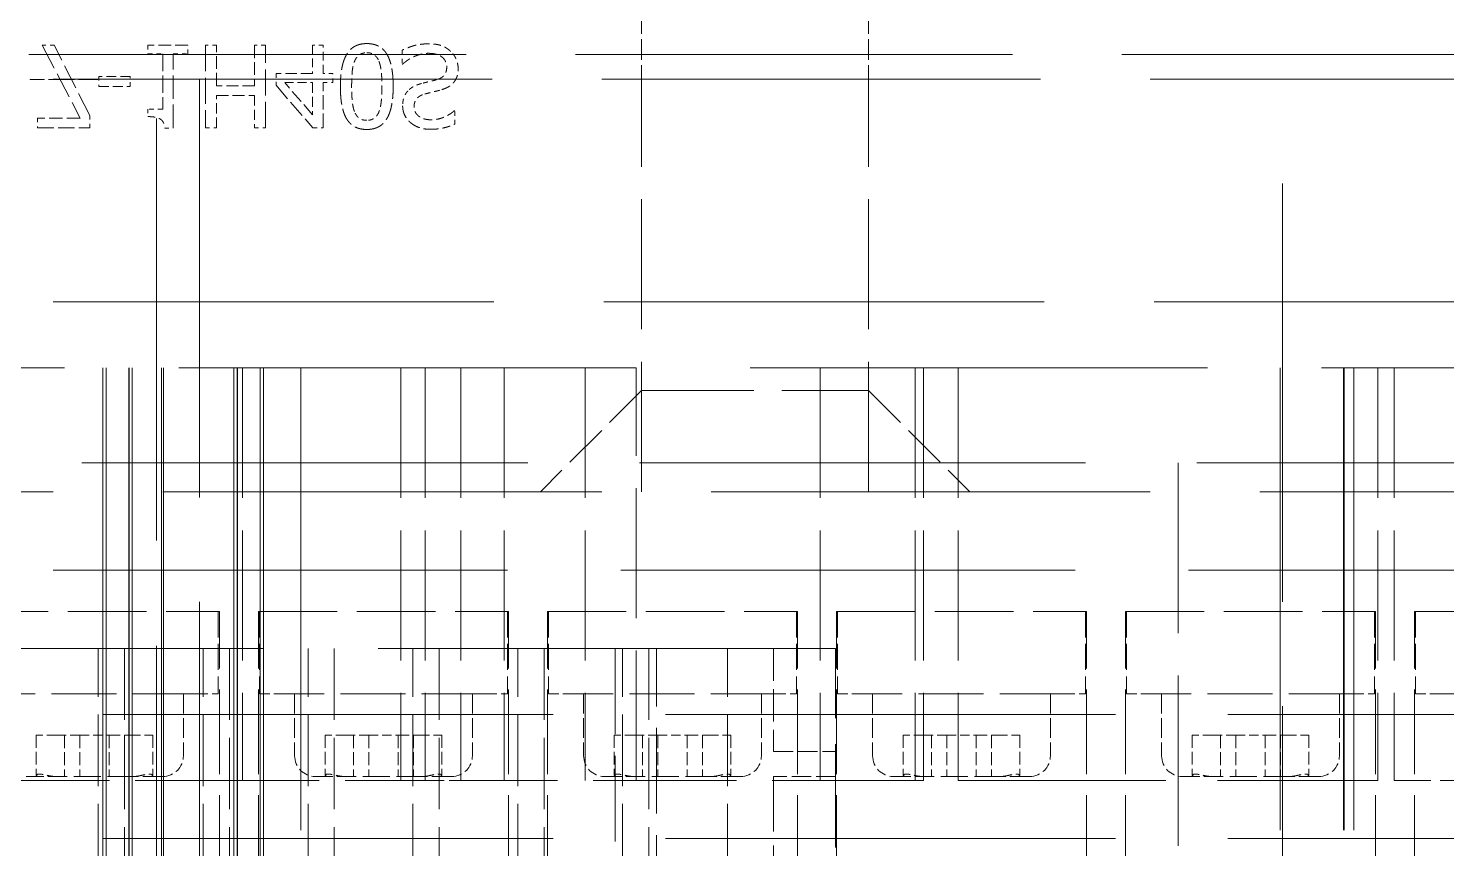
# Model space of a CAD drawing. Header units: millimetres. Extents: x 0 to 5945, y 0 to 4205.
# Drawn here: x 1748.27 to 1782.63, y 2274.71 to 2294.59 of the extents above; entities that cross this region are included whole.
import ezdxf

# ---------------------------------------------------------------- set-up
doc = ezdxf.new("R2010")
doc.units = ezdxf.units.MM
doc.header["$LTSCALE"] = 5
doc.linetypes.add('DASHED', pattern=[0.2067, 0.1654, -0.0413])
doc.layers.add('가려진 것(ISO)', color=2, linetype='DASHED', lineweight=18)

msp = doc.modelspace()

# ---------------------------------------------------------------- linework, layer by layer
at = {"layer": '가려진 것(ISO)', "ltscale": 12.363597}
msp.add_line((1751.376, 2317.957), (1751.376, 2202.957), dxfattribs=at)
at = {"layer": '가려진 것(ISO)', "ltscale": 0.609403}
for p, q in [((1763.126, 2294.957), (1763.126, 2293.357)), ((1768.626, 2294.957), (1768.626, 2293.357))]:
    msp.add_line(p, q, dxfattribs=at)
at = {"layer": '가려진 것(ISO)', "ltscale": 0.108563}
msp.add_line((1748.899, 2294.177), (1748.613, 2294.177), dxfattribs=at)
at = {"layer": '가려진 것(ISO)', "ltscale": 0.757076}
msp.add_line((1748.613, 2294.177), (1749.528, 2292.412), dxfattribs=at)
at = {"layer": '가려진 것(ISO)', "ltscale": 0.726646}
msp.add_line((1749.764, 2292.477), (1748.899, 2294.177), dxfattribs=at)
at = {"layer": '가려진 것(ISO)', "ltscale": 0.371578}
msp.add_line((1752.14, 2294.177), (1751.165, 2294.177), dxfattribs=at)
at = {"layer": '가려진 것(ISO)', "ltscale": 0.077693}
for p, q in [((1751.165, 2294.177), (1751.165, 2293.973)), ((1752.14, 2293.973), (1752.14, 2294.177))]:
    msp.add_line(p, q, dxfattribs=at)
at = {"layer": '가려진 것(ISO)', "ltscale": 0.761779}
for p, q in [((1752.565, 2294.177), (1752.565, 2292.177)), ((1754.017, 2292.177), (1754.017, 2294.177)), ((1752.876, 2280.457), (1752.876, 2278.457)), ((1753.876, 2280.457), (1753.876, 2278.457)), ((1759.876, 2280.457), (1759.876, 2278.457)), ((1760.876, 2280.457), (1760.876, 2278.457)), ((1766.876, 2280.457), (1766.876, 2278.457)), ((1767.876, 2280.457), (1767.876, 2278.457)), ((1773.876, 2280.457), (1773.876, 2278.457)), ((1774.876, 2280.457), (1774.876, 2278.457)), ((1780.876, 2280.457), (1780.876, 2278.457)), ((1781.876, 2280.457), (1781.876, 2278.457))]:
    msp.add_line(p, q, dxfattribs=at)
at = {"layer": '가려진 것(ISO)', "ltscale": 0.101155}
for p, q in [((1752.831, 2294.177), (1752.565, 2294.177)), ((1754.017, 2294.177), (1753.751, 2294.177)), ((1752.565, 2292.177), (1752.831, 2292.177)), ((1753.751, 2292.177), (1754.017, 2292.177))]:
    msp.add_line(p, q, dxfattribs=at)
at = {"layer": '가려진 것(ISO)', "ltscale": 0.372813}
for p, q in [((1752.831, 2293.198), (1752.831, 2294.177)), ((1753.751, 2294.177), (1753.751, 2293.198))]:
    msp.add_line(p, q, dxfattribs=at)
at = {"layer": '가려진 것(ISO)', "ltscale": 0.098068}
msp.add_line((1755.414, 2294.177), (1755.156, 2294.177), dxfattribs=at)
at = {"layer": '가려진 것(ISO)', "ltscale": 0.26168}
for p, q in [((1755.156, 2294.177), (1755.156, 2293.49)), ((1755.414, 2293.49), (1755.414, 2294.177))]:
    msp.add_line(p, q, dxfattribs=at)
at = {"layer": '가려진 것(ISO)', "ltscale": 0.127086}
msp.add_line((1757.325, 2294.057), (1757.325, 2293.723), dxfattribs=at)
at = {"layer": '가려진 것(ISO)', "ltscale": 12.806284}
msp.add_line((1668.876, 2293.957), (1893.876, 2293.957), dxfattribs=at)
at = {"layer": '가려진 것(ISO)', "ltscale": 0.138199}
for p, q in [((1751.165, 2293.973), (1751.528, 2293.973)), ((1751.528, 2292.633), (1751.165, 2292.633))]:
    msp.add_line(p, q, dxfattribs=at)
at = {"layer": '가려진 것(ISO)', "ltscale": 0.510495}
msp.add_line((1751.528, 2293.973), (1751.528, 2292.633), dxfattribs=at)
at = {"layer": '가려진 것(ISO)', "ltscale": 0.686455}
msp.add_line((1751.785, 2292.171), (1751.785, 2293.973), dxfattribs=at)
at = {"layer": '가려진 것(ISO)', "ltscale": 0.135112}
msp.add_line((1751.785, 2293.973), (1752.14, 2293.973), dxfattribs=at)
at = {"layer": '가려진 것(ISO)', "ltscale": 0.007309}
for p, q in [((1757.325, 2293.723), (1757.344, 2293.723)), ((1758.607, 2292.589), (1758.588, 2292.589))]:
    msp.add_line(p, q, dxfattribs=at)
at = {"layer": '가려진 것(ISO)', "ltscale": 12.855069}
for p, q in [((1655.876, 2293.357), (1841.876, 2293.357)), ((1655.876, 2293.357), (1841.876, 2293.357)), ((1841.876, 2283.357), (1655.876, 2283.357))]:
    msp.add_line(p, q, dxfattribs=at)
at = {"layer": '가려진 것(ISO)', "ltscale": 0.003709}
for p, q in [((1748.319, 2293.357), (1748.319, 2293.347)), ((1748.349, 2293.357), (1748.349, 2293.347)), ((1748.625, 2293.357), (1748.625, 2293.347)), ((1748.656, 2293.357), (1748.656, 2293.347)), ((1748.925, 2293.357), (1748.925, 2293.347)), ((1748.957, 2293.357), (1748.957, 2293.347)), ((1749.489, 2293.357), (1749.489, 2293.347)), ((1749.517, 2293.357), (1749.517, 2293.347)), ((1749.63, 2293.357), (1749.63, 2293.347)), ((1749.834, 2293.357), (1749.834, 2293.347)), ((1749.955, 2293.357), (1749.955, 2293.347))]:
    msp.add_line(p, q, dxfattribs=at)
at = {"layer": '가려진 것(ISO)', "ltscale": 0.011612}
msp.add_line((1748.349, 2293.347), (1748.319, 2293.347), dxfattribs=at)
at = {"layer": '가려진 것(ISO)', "ltscale": 0.092511}
for p, q in [((1749.985, 2293.423), (1749.985, 2293.18)), ((1750.742, 2293.18), (1750.742, 2293.423))]:
    msp.add_line(p, q, dxfattribs=at)
at = {"layer": '가려진 것(ISO)', "ltscale": 0.288228}
for p, q in [((1750.742, 2293.423), (1749.985, 2293.423)), ((1749.985, 2293.18), (1750.742, 2293.18))]:
    msp.add_line(p, q, dxfattribs=at)
at = {"layer": '가려진 것(ISO)', "ltscale": 12.256087}
for p, q in [((1752.423, 2293.357), (1752.423, 2255.357)), ((1778.653, 2255.357), (1778.653, 2293.357))]:
    msp.add_line(p, q, dxfattribs=at)
at = {"layer": '가려진 것(ISO)', "ltscale": 0.336386}
msp.add_line((1755.156, 2293.49), (1754.273, 2293.49), dxfattribs=at)
at = {"layer": '가려진 것(ISO)', "ltscale": 0.107329}
msp.add_line((1754.273, 2293.49), (1754.273, 2293.208), dxfattribs=at)
at = {"layer": '가려진 것(ISO)', "ltscale": 0.090659}
for p, q in [((1755.652, 2293.49), (1755.414, 2293.49)), ((1755.414, 2293.274), (1755.652, 2293.274))]:
    msp.add_line(p, q, dxfattribs=at)
at = {"layer": '가려진 것(ISO)', "ltscale": 0.082015}
msp.add_line((1755.652, 2293.274), (1755.652, 2293.49), dxfattribs=at)
at = {"layer": '가려진 것(ISO)', "ltscale": 3.809293}
for p, q in [((1763.126, 2283.357), (1763.126, 2293.357)), ((1768.626, 2283.357), (1768.626, 2293.357)), ((1753.464, 2286.357), (1753.464, 2276.357)), ((1757.296, 2286.357), (1757.296, 2276.357)), ((1757.883, 2286.357), (1757.883, 2276.357)), ((1758.753, 2286.357), (1758.753, 2276.357)), ((1759.796, 2286.357), (1759.796, 2276.357)), ((1761.759, 2286.357), (1761.759, 2276.357)), ((1762.994, 2276.357), (1762.994, 2286.357)), ((1767.456, 2286.357), (1767.456, 2276.357)), ((1769.753, 2286.357), (1769.753, 2276.357)), ((1769.956, 2286.357), (1769.956, 2276.357)), ((1770.796, 2286.357), (1770.796, 2276.357)), ((1780.956, 2286.357), (1780.956, 2276.357)), ((1781.357, 2286.357), (1781.357, 2276.357))]:
    msp.add_line(p, q, dxfattribs=at)
at = {"layer": '가려진 것(ISO)', "ltscale": 0.350586}
for p, q in [((1753.751, 2293.198), (1752.831, 2293.198)), ((1752.831, 2292.962), (1753.751, 2292.962))]:
    msp.add_line(p, q, dxfattribs=at)
at = {"layer": '가려진 것(ISO)', "ltscale": 0.519842}
msp.add_line((1754.273, 2293.208), (1755.168, 2292.177), dxfattribs=at)
at = {"layer": '가려진 것(ISO)', "ltscale": 0.392596}
msp.add_line((1755.156, 2292.493), (1754.484, 2293.274), dxfattribs=at)
at = {"layer": '가려진 것(ISO)', "ltscale": 0.256123}
msp.add_line((1754.484, 2293.274), (1755.156, 2293.274), dxfattribs=at)
at = {"layer": '가려진 것(ISO)', "ltscale": 0.29749}
msp.add_line((1755.156, 2293.274), (1755.156, 2292.493), dxfattribs=at)
at = {"layer": '가려진 것(ISO)', "ltscale": 0.417884}
msp.add_line((1755.414, 2292.177), (1755.414, 2293.274), dxfattribs=at)
at = {"layer": '가려진 것(ISO)', "ltscale": 0.069667}
msp.add_line((1751.165, 2292.633), (1751.165, 2292.449), dxfattribs=at)
at = {"layer": '가려진 것(ISO)', "ltscale": 0.298724}
for p, q in [((1752.831, 2292.177), (1752.831, 2292.962)), ((1753.751, 2292.962), (1753.751, 2292.177))]:
    msp.add_line(p, q, dxfattribs=at)
at = {"layer": '가려진 것(ISO)', "ltscale": 0.393187}
msp.add_line((1749.528, 2292.412), (1748.495, 2292.412), dxfattribs=at)
at = {"layer": '가려진 것(ISO)', "ltscale": 0.089424}
msp.add_line((1748.495, 2292.412), (1748.495, 2292.177), dxfattribs=at)
at = {"layer": '가려진 것(ISO)', "ltscale": 0.11412}
msp.add_line((1749.764, 2292.177), (1749.764, 2292.477), dxfattribs=at)
at = {"layer": '가려진 것(ISO)', "ltscale": 0.120912}
msp.add_line((1758.607, 2292.271), (1758.607, 2292.589), dxfattribs=at)
at = {"layer": '가려진 것(ISO)', "ltscale": 0.483329}
msp.add_line((1748.495, 2292.177), (1749.764, 2292.177), dxfattribs=at)
at = {"layer": '가려진 것(ISO)', "ltscale": 0.078928}
msp.add_line((1751.578, 2292.171), (1751.785, 2292.171), dxfattribs=at)
at = {"layer": '가려진 것(ISO)', "ltscale": 0.093746}
msp.add_line((1755.168, 2292.177), (1755.414, 2292.177), dxfattribs=at)
at = {"layer": '가려진 것(ISO)', "ltscale": 12.901145}
msp.add_line((1668.876, 2287.957), (1828.876, 2287.957), dxfattribs=at)
at = {"layer": '가려진 것(ISO)', "ltscale": 13.391761}
msp.add_line((1668.876, 2286.357), (1807.28, 2286.357), dxfattribs=at)
at = {"layer": '가려진 것(ISO)', "ltscale": 15.481374}
for p, q in [((1750.078, 2286.357), (1750.078, 2254.357)), ((1750.158, 2286.357), (1750.158, 2254.357)), ((1750.708, 2286.357), (1750.708, 2254.357)), ((1750.713, 2286.357), (1750.713, 2254.357)), ((1750.793, 2286.357), (1750.793, 2254.357)), ((1751.498, 2286.357), (1751.498, 2254.357)), ((1751.548, 2286.357), (1751.548, 2254.357)), ((1753.253, 2286.357), (1753.253, 2254.357)), ((1753.333, 2286.357), (1753.333, 2254.357)), ((1753.337, 2286.357), (1753.337, 2254.357)), ((1753.887, 2286.357), (1753.887, 2254.357)), ((1753.888, 2286.357), (1753.888, 2254.357)), ((1753.968, 2286.357), (1753.968, 2254.357))]:
    msp.add_line(p, q, dxfattribs=at)
at = {"layer": '가려진 것(ISO)', "ltscale": 13.546203}
for p, q in [((1754.877, 2286.357), (1754.877, 2258.357)), ((1778.591, 2286.357), (1778.591, 2258.357)), ((1780.132, 2286.357), (1780.132, 2258.357)), ((1780.147, 2286.357), (1780.147, 2258.357)), ((1780.375, 2286.357), (1780.375, 2258.357))]:
    msp.add_line(p, q, dxfattribs=at)
at = {"layer": '가려진 것(ISO)', "ltscale": 1.319787}
for p, q in [((1763.126, 2285.807), (1760.676, 2283.357)), ((1768.626, 2285.807), (1771.076, 2283.357))]:
    msp.add_line(p, q, dxfattribs=at)
at = {"layer": '가려진 것(ISO)', "ltscale": 3.290979}
msp.add_line((1763.126, 2285.807), (1768.626, 2285.807), dxfattribs=at)
at = {"layer": '가려진 것(ISO)', "ltscale": 13.062409}
msp.add_line((1814.376, 2284.057), (1665.876, 2284.057), dxfattribs=at)
at = {"layer": '가려진 것(ISO)', "ltscale": 4.989824}
msp.add_line((1776.126, 2284.057), (1776.126, 2270.958), dxfattribs=at)
at = {"layer": '가려진 것(ISO)', "ltscale": 13.304306}
msp.add_line((1666.376, 2281.457), (1831.376, 2281.457), dxfattribs=at)
at = {"layer": '가려진 것(ISO)', "ltscale": 2.304583}
for p, q in [((1746.851, 2280.457), (1752.901, 2280.457)), ((1753.851, 2280.457), (1759.901, 2280.457)), ((1760.851, 2280.457), (1766.901, 2280.457)), ((1767.851, 2280.457), (1773.901, 2280.457)), ((1774.851, 2280.457), (1780.901, 2280.457)), ((1781.851, 2280.457), (1787.901, 2280.457))]:
    msp.add_line(p, q, dxfattribs=at)
at = {"layer": '가려진 것(ISO)', "ltscale": 2.476006}
for p, q in [((1752.901, 2273.957), (1752.901, 2280.457)), ((1753.851, 2273.957), (1753.851, 2280.457)), ((1759.901, 2273.957), (1759.901, 2280.457)), ((1760.851, 2273.957), (1760.851, 2280.457)), ((1766.901, 2273.957), (1766.901, 2280.457)), ((1767.851, 2273.957), (1767.851, 2280.457)), ((1773.901, 2273.957), (1773.901, 2280.457)), ((1774.851, 2273.957), (1774.851, 2280.457)), ((1780.901, 2273.957), (1780.901, 2280.457)), ((1781.851, 2273.957), (1781.851, 2280.457))]:
    msp.add_line(p, q, dxfattribs=at)
at = {"layer": '가려진 것(ISO)', "ltscale": 13.401064}
msp.add_line((1767.826, 2279.558), (1712.426, 2279.558), dxfattribs=at)
at = {"layer": '가려진 것(ISO)', "ltscale": 2.095066}
for p, q in [((1749.969, 2274.058), (1749.969, 2279.558)), ((1750.604, 2279.558), (1750.604, 2274.058)), ((1752.509, 2274.058), (1752.509, 2279.558)), ((1753.144, 2279.558), (1753.144, 2274.058)), ((1755.049, 2274.058), (1755.049, 2279.558)), ((1755.684, 2279.558), (1755.684, 2274.058)), ((1757.589, 2274.058), (1757.589, 2279.558)), ((1758.224, 2279.558), (1758.224, 2274.058)), ((1760.129, 2274.058), (1760.129, 2279.558)), ((1760.764, 2279.558), (1760.764, 2274.058)), ((1762.669, 2274.058), (1762.669, 2279.558)), ((1763.304, 2279.558), (1763.304, 2274.058)), ((1765.209, 2274.058), (1765.209, 2279.558))]:
    msp.add_line(p, q, dxfattribs=at)
at = {"layer": '가려진 것(ISO)', "ltscale": 2.5141}
for p, q in [((1762.486, 2279.558), (1762.486, 2272.958)), ((1763.486, 2272.958), (1763.486, 2279.558))]:
    msp.add_line(p, q, dxfattribs=at)
at = {"layer": '가려진 것(ISO)', "ltscale": 0.952248}
msp.add_line((1766.326, 2279.558), (1766.326, 2277.058), dxfattribs=at)
at = {"layer": '가려진 것(ISO)', "ltscale": 3.028368}
msp.add_line((1767.826, 2271.608), (1767.826, 2279.558), dxfattribs=at)
at = {"layer": '가려진 것(ISO)', "ltscale": 1.904597}
for p, q in [((1752.376, 2278.457), (1747.376, 2278.457)), ((1759.376, 2278.457), (1754.376, 2278.457)), ((1766.376, 2278.457), (1761.376, 2278.457)), ((1773.376, 2278.457), (1768.376, 2278.457)), ((1780.376, 2278.457), (1775.376, 2278.457)), ((1787.376, 2278.457), (1782.376, 2278.457))]:
    msp.add_line(p, q, dxfattribs=at)
at = {"layer": '가려진 것(ISO)', "ltscale": 0.571309}
for p, q in [((1752.03, 2278.457), (1752.03, 2276.957)), ((1754.723, 2278.457), (1754.723, 2276.957)), ((1759.03, 2278.457), (1759.03, 2276.957)), ((1761.723, 2278.457), (1761.723, 2276.957)), ((1766.03, 2278.457), (1766.03, 2276.957)), ((1768.723, 2278.457), (1768.723, 2276.957)), ((1773.03, 2278.457), (1773.03, 2276.957)), ((1775.723, 2278.457), (1775.723, 2276.957)), ((1780.03, 2278.457), (1780.03, 2276.957)), ((1766.326, 2277.058), (1767.826, 2277.058)), ((1767.826, 2276.458), (1766.326, 2276.458))]:
    msp.add_line(p, q, dxfattribs=at)
at = {"layer": '가려진 것(ISO)', "ltscale": 0.299089}
for p, q in [((1752.376, 2278.457), (1752.876, 2278.457)), ((1753.876, 2278.457), (1754.376, 2278.457)), ((1759.376, 2278.457), (1759.876, 2278.457)), ((1760.876, 2278.457), (1761.376, 2278.457)), ((1766.376, 2278.457), (1766.876, 2278.457)), ((1767.876, 2278.457), (1768.376, 2278.457)), ((1773.376, 2278.457), (1773.876, 2278.457)), ((1774.876, 2278.457), (1775.376, 2278.457)), ((1780.376, 2278.457), (1780.876, 2278.457)), ((1781.876, 2278.457), (1782.376, 2278.457))]:
    msp.add_line(p, q, dxfattribs=at)
at = {"layer": '가려진 것(ISO)', "ltscale": 13.17814}
for p, q in [((1464.076, 2277.957), (2158.676, 2277.957)), ((1464.076, 2274.957), (2158.676, 2274.957))]:
    msp.add_line(p, q, dxfattribs=at)
at = {"layer": '가려진 것(ISO)', "ltscale": 0.23742}
for p, q in [((1748.918, 2277.457), (1748.466, 2277.457)), ((1751.287, 2277.457), (1750.835, 2277.457)), ((1755.918, 2277.457), (1755.466, 2277.457)), ((1758.287, 2277.457), (1757.835, 2277.457)), ((1762.918, 2277.457), (1762.466, 2277.457)), ((1765.287, 2277.457), (1764.835, 2277.457)), ((1769.918, 2277.457), (1769.466, 2277.457)), ((1772.287, 2277.457), (1771.835, 2277.457)), ((1776.918, 2277.457), (1776.466, 2277.457)), ((1779.287, 2277.457), (1778.835, 2277.457))]:
    msp.add_line(p, q, dxfattribs=at)
at = {"layer": '가려진 것(ISO)', "ltscale": 0.370335}
for p, q in [((1748.466, 2277.457), (1748.466, 2276.485)), ((1751.287, 2277.457), (1751.287, 2276.485)), ((1755.466, 2277.457), (1755.466, 2276.485)), ((1758.287, 2277.457), (1758.287, 2276.485)), ((1762.466, 2277.457), (1762.466, 2276.485)), ((1765.287, 2277.457), (1765.287, 2276.485)), ((1769.466, 2277.457), (1769.466, 2276.485)), ((1772.287, 2277.457), (1772.287, 2276.485)), ((1776.466, 2277.457), (1776.466, 2276.485)), ((1779.287, 2277.457), (1779.287, 2276.485))]:
    msp.add_line(p, q, dxfattribs=at)
at = {"layer": '가려진 것(ISO)', "ltscale": 0.325823}
for p, q in [((1748.918, 2277.457), (1749.523, 2277.457)), ((1750.23, 2277.457), (1750.835, 2277.457)), ((1755.918, 2277.457), (1756.523, 2277.457)), ((1757.23, 2277.457), (1757.835, 2277.457)), ((1762.918, 2277.457), (1763.523, 2277.457)), ((1764.23, 2277.457), (1764.835, 2277.457)), ((1769.918, 2277.457), (1770.523, 2277.457)), ((1771.23, 2277.457), (1771.835, 2277.457)), ((1776.918, 2277.457), (1777.523, 2277.457)), ((1778.23, 2277.457), (1778.835, 2277.457))]:
    msp.add_line(p, q, dxfattribs=at)
at = {"layer": '가려진 것(ISO)', "ltscale": 0.380839}
for p, q in [((1749.149, 2277.457), (1749.149, 2276.457)), ((1749.523, 2277.457), (1749.523, 2276.457)), ((1750.23, 2277.457), (1750.23, 2276.457)), ((1750.604, 2277.457), (1750.604, 2276.457)), ((1756.149, 2277.457), (1756.149, 2276.457)), ((1756.523, 2277.457), (1756.523, 2276.457)), ((1757.23, 2277.457), (1757.23, 2276.457)), ((1757.604, 2277.457), (1757.604, 2276.457)), ((1763.149, 2277.457), (1763.149, 2276.457)), ((1763.523, 2277.457), (1763.523, 2276.457)), ((1764.23, 2277.457), (1764.23, 2276.457)), ((1764.604, 2277.457), (1764.604, 2276.457)), ((1770.149, 2277.457), (1770.149, 2276.457)), ((1770.523, 2277.457), (1770.523, 2276.457)), ((1771.23, 2277.457), (1771.23, 2276.457)), ((1771.604, 2277.457), (1771.604, 2276.457)), ((1777.149, 2277.457), (1777.149, 2276.457)), ((1777.523, 2277.457), (1777.523, 2276.457)), ((1778.23, 2277.457), (1778.23, 2276.457)), ((1778.604, 2277.457), (1778.604, 2276.457))]:
    msp.add_line(p, q, dxfattribs=at)
at = {"layer": '가려진 것(ISO)', "ltscale": 0.269265}
for p, q in [((1749.523, 2277.457), (1750.23, 2277.457)), ((1756.523, 2277.457), (1757.23, 2277.457)), ((1763.523, 2277.457), (1764.23, 2277.457)), ((1770.523, 2277.457), (1771.23, 2277.457)), ((1777.523, 2277.457), (1778.23, 2277.457))]:
    msp.add_line(p, q, dxfattribs=at)
at = {"layer": '가려진 것(ISO)', "ltscale": 3.039541}
for p, q in [((1747.723, 2276.357), (1752.803, 2276.357)), ((1752.803, 2276.357), (1757.883, 2276.357))]:
    msp.add_line(p, q, dxfattribs=at)
at = {"layer": '가려진 것(ISO)', "ltscale": 0.393389}
for p, q in [((1748.536, 2276.457), (1748.223, 2276.457)), ((1751.53, 2276.457), (1751.217, 2276.457)), ((1755.536, 2276.457), (1755.223, 2276.457)), ((1758.53, 2276.457), (1758.217, 2276.457)), ((1762.536, 2276.457), (1762.223, 2276.457)), ((1765.53, 2276.457), (1765.217, 2276.457)), ((1769.536, 2276.457), (1769.223, 2276.457)), ((1772.53, 2276.457), (1772.217, 2276.457)), ((1776.536, 2276.457), (1776.223, 2276.457)), ((1779.53, 2276.457), (1779.217, 2276.457))]:
    msp.add_line(p, q, dxfattribs=at)
at = {"layer": '가려진 것(ISO)', "ltscale": 0.00438}
for p, q in [((1748.544, 2276.457), (1748.536, 2276.457)), ((1751.217, 2276.457), (1751.209, 2276.457)), ((1755.544, 2276.457), (1755.536, 2276.457)), ((1758.217, 2276.457), (1758.209, 2276.457)), ((1762.544, 2276.457), (1762.536, 2276.457)), ((1765.217, 2276.457), (1765.209, 2276.457)), ((1769.544, 2276.457), (1769.536, 2276.457)), ((1772.217, 2276.457), (1772.209, 2276.457)), ((1776.544, 2276.457), (1776.536, 2276.457)), ((1779.217, 2276.457), (1779.209, 2276.457))]:
    msp.add_line(p, q, dxfattribs=at)
at = {"layer": '가려진 것(ISO)', "ltscale": 0.196935}
for p, q in [((1748.909, 2276.457), (1748.544, 2276.457)), ((1751.209, 2276.457), (1750.843, 2276.457)), ((1755.909, 2276.457), (1755.544, 2276.457)), ((1758.209, 2276.457), (1757.843, 2276.457)), ((1762.909, 2276.457), (1762.544, 2276.457)), ((1765.209, 2276.457), (1764.843, 2276.457)), ((1769.909, 2276.457), (1769.544, 2276.457)), ((1772.209, 2276.457), (1771.843, 2276.457)), ((1776.909, 2276.457), (1776.544, 2276.457)), ((1779.209, 2276.457), (1778.843, 2276.457))]:
    msp.add_line(p, q, dxfattribs=at)
at = {"layer": '가려진 것(ISO)', "ltscale": 0.786878}
for p, q in [((1750.843, 2276.457), (1748.909, 2276.457)), ((1757.843, 2276.457), (1755.909, 2276.457)), ((1764.843, 2276.457), (1762.909, 2276.457)), ((1771.843, 2276.457), (1769.909, 2276.457)), ((1778.843, 2276.457), (1776.909, 2276.457))]:
    msp.add_line(p, q, dxfattribs=at)
at = {"layer": '가려진 것(ISO)', "ltscale": 0.563417}
msp.add_line((1757.883, 2276.357), (1758.753, 2276.357), dxfattribs=at)
at = {"layer": '가려진 것(ISO)', "ltscale": 4.190042}
msp.add_line((1769.753, 2276.357), (1758.753, 2276.357), dxfattribs=at)
at = {"layer": '가려진 것(ISO)', "ltscale": 1.618892}
msp.add_line((1766.326, 2276.458), (1766.326, 2272.208), dxfattribs=at)
at = {"layer": '가려진 것(ISO)', "ltscale": 0.550026}
msp.add_line((1769.753, 2276.357), (1769.956, 2276.357), dxfattribs=at)
at = {"layer": '가려진 것(ISO)', "ltscale": 6.079422}
msp.add_line((1770.796, 2276.357), (1780.956, 2276.357), dxfattribs=at)
at = {"layer": '가려진 것(ISO)', "ltscale": 1.077359}
msp.add_line((1783.357, 2276.357), (1781.357, 2276.357), dxfattribs=at)
at = {"layer": '가려진 것(ISO)', "ltscale": 0.299089}
for centre, start, end in [((1751.53, 2276.957), 270, 0), ((1755.223, 2276.957), 180, 270), ((1758.53, 2276.957), 270, 0), ((1762.223, 2276.957), 180, 270), ((1765.53, 2276.957), 270, 0), ((1769.223, 2276.957), 180, 270), ((1772.53, 2276.957), 270, 0), ((1776.223, 2276.957), 180, 270), ((1779.53, 2276.957), 270, 0)]:
    msp.add_arc(centre, 0.5, start, end, dxfattribs=at)
at = {"layer": '가려진 것(ISO)', "ltscale": 0.527455}
msp.add_open_spline([(1756.472, 2294.219), (1756.142, 2294.219), (1755.832, 2293.705), (1755.832, 2293.179)], degree=2, dxfattribs=at)
at = {"layer": '가려진 것(ISO)', "ltscale": 0.527797}
msp.add_open_spline([(1757.111, 2293.177), (1757.111, 2293.715), (1756.798, 2294.219), (1756.472, 2294.219)], degree=2, dxfattribs=at)
at = {"layer": '가려진 것(ISO)', "ltscale": 0.259403}
msp.add_open_spline([(1757.981, 2294.213), (1757.764, 2294.213), (1757.46, 2294.122), (1757.325, 2294.057)], degree=2, dxfattribs=at)
at = {"layer": '가려진 것(ISO)', "ltscale": 0.215887}
msp.add_open_spline([(1758.503, 2294.031), (1758.408, 2294.119), (1758.165, 2294.213), (1757.981, 2294.213)], degree=2, dxfattribs=at)
at = {"layer": '가려진 것(ISO)', "ltscale": 0.180751}
msp.add_open_spline([(1758.685, 2293.607), (1758.685, 2293.725), (1758.589, 2293.952), (1758.503, 2294.031)], degree=2, dxfattribs=at)
at = {"layer": '가려진 것(ISO)', "ltscale": 0.232291}
msp.add_open_spline([(1756.105, 2293.179), (1756.105, 2293.389), (1756.131, 2293.671), (1756.173, 2293.782)], degree=2, dxfattribs=at)
at = {"layer": '가려진 것(ISO)', "ltscale": 0.151368}
msp.add_open_spline([(1756.173, 2293.782), (1756.212, 2293.885), (1756.356, 2293.997), (1756.472, 2293.997)], degree=2, dxfattribs=at)
at = {"layer": '가려진 것(ISO)', "ltscale": 0.148403}
msp.add_open_spline([(1756.472, 2293.997), (1756.583, 2293.997), (1756.727, 2293.892), (1756.767, 2293.787)], degree=2, dxfattribs=at)
at = {"layer": '가려진 것(ISO)', "ltscale": 0.234806}
msp.add_open_spline([(1756.767, 2293.787), (1756.806, 2293.688), (1756.839, 2293.383), (1756.839, 2293.177)], degree=2, dxfattribs=at)
at = {"layer": '가려진 것(ISO)', "ltscale": 0.260817}
msp.add_open_spline([(1757.344, 2293.723), (1757.476, 2293.846), (1757.808, 2293.983), (1757.962, 2293.983)], degree=2, dxfattribs=at)
at = {"layer": '가려진 것(ISO)', "ltscale": 0.239536}
msp.add_open_spline([(1757.962, 2293.983), (1758.182, 2293.983), (1758.408, 2293.799), (1758.408, 2293.649)], degree=2, dxfattribs=at)
at = {"layer": '가려진 것(ISO)', "ltscale": 0.415044}
msp.add_open_spline([(1749.102, 2293.347), (1749.021, 2293.347), (1748.94, 2293.347), (1748.789, 2293.347), (1748.721, 2293.347), (1748.608, 2293.347), (1748.535, 2293.347), (1748.408, 2293.347), (1748.37, 2293.347), (1748.349, 2293.347)], degree=3, knots=[-0.1629065, -0.1629065, -0.1629065, -0.1629065, -0.1153757, -0.1153757, -0.0709774, -0.0709774, -0.034775, -0.034775, 0, 0, 0, 0], dxfattribs=at)
at = {"layer": '가려진 것(ISO)', "ltscale": 0.414795}
msp.add_open_spline([(1749.834, 2293.347), (1749.832, 2293.347), (1749.829, 2293.347), (1749.813, 2293.347), (1749.8, 2293.347), (1749.759, 2293.347), (1749.72, 2293.347), (1749.585, 2293.347), (1749.505, 2293.347), (1749.321, 2293.347), (1749.213, 2293.347), (1749.102, 2293.347)], degree=3, knots=[-0.1205535, -0.1205535, -0.1205535, -0.1205535, -0.1031232, -0.1031232, -0.0856628, -0.0856628, -0.0598247, -0.0598247, -0.0333859, -0.0333859, 0, 0, 0, 0], dxfattribs=at)
at = {"layer": '가려진 것(ISO)', "ltscale": 0.16323}
msp.add_open_spline([(1749.955, 2293.347), (1749.953, 2293.347), (1749.949, 2293.347), (1749.916, 2293.347), (1749.893, 2293.347), (1749.852, 2293.347), (1749.843, 2293.347), (1749.834, 2293.347)], degree=3, knots=[-0.102328, -0.102328, -0.102328, -0.102328, -0.07479656, -0.07479656, -0.04960514, -0.04960514, -0.04348396, -0.04348396, -0.04348396, -0.04348396], dxfattribs=at)
at = {"layer": '가려진 것(ISO)', "ltscale": 0.141866}
msp.add_open_spline([(1758.161, 2293.342), (1758.069, 2293.317), (1757.915, 2293.281), (1757.8, 2293.252)], degree=2, dxfattribs=at)
at = {"layer": '가려진 것(ISO)', "ltscale": 0.163246}
msp.add_open_spline([(1758.408, 2293.649), (1758.408, 2293.529), (1758.289, 2293.38), (1758.161, 2293.342)], degree=2, dxfattribs=at)
at = {"layer": '가려진 것(ISO)', "ltscale": 0.265168}
msp.add_open_spline([(1758.288, 2293.103), (1758.494, 2293.166), (1758.685, 2293.42), (1758.685, 2293.607)], degree=2, dxfattribs=at)
at = {"layer": '가려진 것(ISO)', "ltscale": 0.528633}
msp.add_open_spline([(1755.832, 2293.179), (1755.832, 2292.637), (1756.145, 2292.137), (1756.472, 2292.137)], degree=2, dxfattribs=at)
at = {"layer": '가려진 것(ISO)', "ltscale": 0.234755}
msp.add_open_spline([(1756.174, 2292.569), (1756.134, 2292.671), (1756.105, 2292.983), (1756.105, 2293.179)], degree=2, dxfattribs=at)
at = {"layer": '가려진 것(ISO)', "ltscale": 0.526498}
msp.add_open_spline([(1756.472, 2292.137), (1756.801, 2292.137), (1757.111, 2292.655), (1757.111, 2293.177)], degree=2, dxfattribs=at)
at = {"layer": '가려진 것(ISO)', "ltscale": 0.235547}
msp.add_open_spline([(1756.839, 2293.177), (1756.839, 2292.971), (1756.806, 2292.668), (1756.766, 2292.566)], degree=2, dxfattribs=at)
at = {"layer": '가려진 것(ISO)', "ltscale": 0.14982}
msp.add_open_spline([(1757.469, 2293.075), (1757.408, 2293.009), (1757.34, 2292.83), (1757.34, 2292.714)], degree=2, dxfattribs=at)
at = {"layer": '가려진 것(ISO)', "ltscale": 0.144626}
msp.add_open_spline([(1757.8, 2293.252), (1757.696, 2293.224), (1757.532, 2293.141), (1757.469, 2293.075)], degree=2, dxfattribs=at)
at = {"layer": '가려진 것(ISO)', "ltscale": 0.168759}
msp.add_open_spline([(1757.617, 2292.686), (1757.617, 2292.812), (1757.751, 2292.963), (1757.878, 2292.997)], degree=2, dxfattribs=at)
at = {"layer": '가려진 것(ISO)', "ltscale": 0.161192}
msp.add_open_spline([(1757.878, 2292.997), (1757.962, 2293.02), (1758.207, 2293.078), (1758.288, 2293.103)], degree=2, dxfattribs=at)
at = {"layer": '가려진 것(ISO)', "ltscale": 0.375679}
msp.add_open_spline([(1757.34, 2292.714), (1757.34, 2292.47), (1757.719, 2292.141), (1758.012, 2292.141)], degree=2, dxfattribs=at)
at = {"layer": '가려진 것(ISO)', "ltscale": 0.221561}
msp.add_open_spline([(1758.03, 2292.372), (1757.845, 2292.372), (1757.617, 2292.545), (1757.617, 2292.686)], degree=2, dxfattribs=at)
at = {"layer": '가려진 것(ISO)', "ltscale": 0.216446}
msp.add_open_spline([(1751.165, 2292.449), (1751.37, 2292.449), (1751.565, 2292.333), (1751.578, 2292.171)], degree=2, dxfattribs=at)
at = {"layer": '가려진 것(ISO)', "ltscale": 0.149318}
msp.add_open_spline([(1756.472, 2292.359), (1756.361, 2292.359), (1756.216, 2292.464), (1756.174, 2292.569)], degree=2, dxfattribs=at)
at = {"layer": '가려진 것(ISO)', "ltscale": 0.146984}
msp.add_open_spline([(1756.766, 2292.566), (1756.725, 2292.464), (1756.584, 2292.359), (1756.472, 2292.359)], degree=2, dxfattribs=at)
at = {"layer": '가려진 것(ISO)', "ltscale": 0.232781}
msp.add_open_spline([(1758.588, 2292.589), (1758.492, 2292.501), (1758.194, 2292.372), (1758.03, 2292.372)], degree=2, dxfattribs=at)
at = {"layer": '가려진 것(ISO)', "ltscale": 0.23387}
msp.add_open_spline([(1758.012, 2292.141), (1758.181, 2292.141), (1758.479, 2292.208), (1758.607, 2292.271)], degree=2, dxfattribs=at)
at = {"layer": '가려진 것(ISO)', "ltscale": 0.311338}
for points in [[(1748.536, 2276.457), (1748.519, 2276.457), (1748.506, 2276.459), (1748.482, 2276.465), (1748.474, 2276.47), (1748.465, 2276.482), (1748.465, 2276.489), (1748.477, 2276.502), (1748.489, 2276.508), (1748.524, 2276.514), (1748.545, 2276.515), (1748.597, 2276.511), (1748.626, 2276.506), (1748.691, 2276.493), (1748.727, 2276.485), (1748.793, 2276.471), (1748.823, 2276.465), (1748.872, 2276.459), (1748.892, 2276.457), (1748.909, 2276.457)], [(1750.843, 2276.457), (1750.861, 2276.457), (1750.881, 2276.459), (1750.927, 2276.465), (1750.953, 2276.47), (1751.01, 2276.482), (1751.041, 2276.489), (1751.104, 2276.502), (1751.135, 2276.508), (1751.19, 2276.514), (1751.213, 2276.515), (1751.253, 2276.511), (1751.267, 2276.506), (1751.286, 2276.493), (1751.289, 2276.485), (1751.281, 2276.471), (1751.272, 2276.465), (1751.247, 2276.459), (1751.233, 2276.457), (1751.217, 2276.457)], [(1755.536, 2276.457), (1755.519, 2276.457), (1755.506, 2276.459), (1755.482, 2276.465), (1755.474, 2276.47), (1755.465, 2276.482), (1755.465, 2276.489), (1755.477, 2276.502), (1755.489, 2276.508), (1755.524, 2276.514), (1755.545, 2276.515), (1755.597, 2276.511), (1755.626, 2276.506), (1755.691, 2276.493), (1755.727, 2276.485), (1755.793, 2276.471), (1755.823, 2276.465), (1755.872, 2276.459), (1755.892, 2276.457), (1755.909, 2276.457)], [(1757.843, 2276.457), (1757.861, 2276.457), (1757.881, 2276.459), (1757.927, 2276.465), (1757.953, 2276.47), (1758.01, 2276.482), (1758.041, 2276.489), (1758.104, 2276.502), (1758.135, 2276.508), (1758.19, 2276.514), (1758.213, 2276.515), (1758.253, 2276.511), (1758.267, 2276.506), (1758.286, 2276.493), (1758.289, 2276.485), (1758.281, 2276.471), (1758.272, 2276.465), (1758.247, 2276.459), (1758.233, 2276.457), (1758.217, 2276.457)], [(1762.536, 2276.457), (1762.519, 2276.457), (1762.506, 2276.459), (1762.482, 2276.465), (1762.474, 2276.47), (1762.465, 2276.482), (1762.465, 2276.489), (1762.477, 2276.502), (1762.489, 2276.508), (1762.524, 2276.514), (1762.545, 2276.515), (1762.597, 2276.511), (1762.626, 2276.506), (1762.691, 2276.493), (1762.727, 2276.485), (1762.793, 2276.471), (1762.823, 2276.465), (1762.872, 2276.459), (1762.892, 2276.457), (1762.909, 2276.457)], [(1764.843, 2276.457), (1764.861, 2276.457), (1764.881, 2276.459), (1764.927, 2276.465), (1764.953, 2276.47), (1765.01, 2276.482), (1765.041, 2276.489), (1765.104, 2276.502), (1765.135, 2276.508), (1765.19, 2276.514), (1765.213, 2276.515), (1765.253, 2276.511), (1765.267, 2276.506), (1765.286, 2276.493), (1765.289, 2276.485), (1765.281, 2276.471), (1765.272, 2276.465), (1765.247, 2276.459), (1765.233, 2276.457), (1765.217, 2276.457)], [(1769.536, 2276.457), (1769.519, 2276.457), (1769.506, 2276.459), (1769.482, 2276.465), (1769.474, 2276.47), (1769.465, 2276.482), (1769.465, 2276.489), (1769.477, 2276.502), (1769.489, 2276.508), (1769.524, 2276.514), (1769.545, 2276.515), (1769.597, 2276.511), (1769.626, 2276.506), (1769.691, 2276.493), (1769.727, 2276.485), (1769.793, 2276.471), (1769.823, 2276.465), (1769.872, 2276.459), (1769.892, 2276.457), (1769.909, 2276.457)], [(1771.843, 2276.457), (1771.861, 2276.457), (1771.881, 2276.459), (1771.927, 2276.465), (1771.953, 2276.47), (1772.01, 2276.482), (1772.041, 2276.489), (1772.104, 2276.502), (1772.135, 2276.508), (1772.19, 2276.514), (1772.213, 2276.515), (1772.253, 2276.511), (1772.267, 2276.506), (1772.286, 2276.493), (1772.289, 2276.485), (1772.281, 2276.471), (1772.272, 2276.465), (1772.247, 2276.459), (1772.233, 2276.457), (1772.217, 2276.457)], [(1776.536, 2276.457), (1776.519, 2276.457), (1776.506, 2276.459), (1776.482, 2276.465), (1776.474, 2276.47), (1776.465, 2276.482), (1776.465, 2276.489), (1776.477, 2276.502), (1776.489, 2276.508), (1776.524, 2276.514), (1776.545, 2276.515), (1776.597, 2276.511), (1776.626, 2276.506), (1776.691, 2276.493), (1776.727, 2276.485), (1776.793, 2276.471), (1776.823, 2276.465), (1776.872, 2276.459), (1776.892, 2276.457), (1776.909, 2276.457)], [(1778.843, 2276.457), (1778.861, 2276.457), (1778.881, 2276.459), (1778.927, 2276.465), (1778.953, 2276.47), (1779.01, 2276.482), (1779.041, 2276.489), (1779.104, 2276.502), (1779.135, 2276.508), (1779.19, 2276.514), (1779.213, 2276.515), (1779.253, 2276.511), (1779.267, 2276.506), (1779.286, 2276.493), (1779.289, 2276.485), (1779.281, 2276.471), (1779.272, 2276.465), (1779.247, 2276.459), (1779.233, 2276.457), (1779.217, 2276.457)]]:
    msp.add_open_spline(points, degree=3, knots=[0.17059599, 0.17059599, 0.17059599, 0.17059599, 0.177827, 0.177827, 0.18607071, 0.18607071, 0.19559567, 0.19559567, 0.20559758, 0.20559758, 0.21517808, 0.21517808, 0.22505637, 0.22505637, 0.23591621, 0.23591621, 0.2454181, 0.2454181, 0.25259342, 0.25259342, 0.25259342, 0.25259342], dxfattribs=at)

doc.saveas('drawing.dxf')
